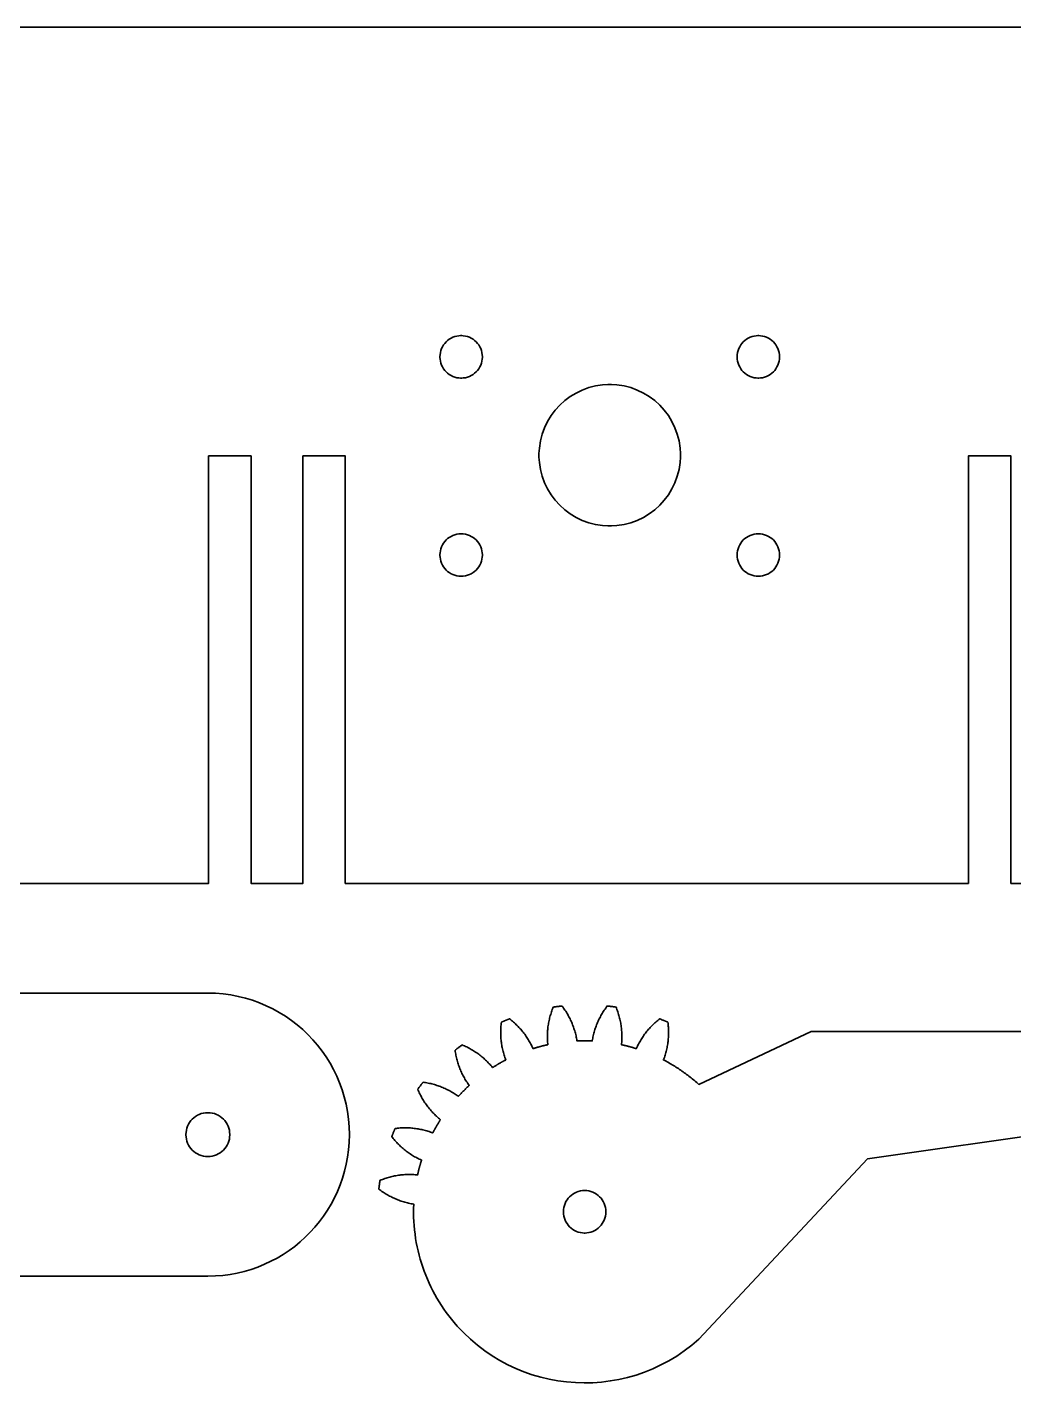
# Model space of a CAD drawing. Header units: millimetres. Extents: x 10 to 455, y -374 to -5.
# Drawn here: x 311.8 to 381.6, y -372.8 to -277 of the extents above; entities that cross this region are included whole.
import ezdxf

# ---------------------------------------------------------------- set-up
doc = ezdxf.new("R2010")
doc.units = ezdxf.units.MM
doc.header["$MEASUREMENT"] = 0
doc.layers.add('Layer 1', color=7, linetype='Continuous', lineweight=0)

msp = doc.modelspace()

# ---------------------------------------------------------------- linework, layer by layer
at = {"layer": 'Layer 1', "color": 7, "lineweight": 35}
for points in [[(398.929, -277.047), (307.061, -277.047)], [(307.061, -337.547), (324.649, -337.547), (324.649, -307.347), (327.649, -307.347), (327.649, -337.547), (331.309, -337.547), (331.309, -307.347), (334.309, -307.347), (334.309, -337.547), (334.309, -337.547), (378.34, -337.547), (378.34, -307.347), (381.34, -307.347), (381.34, -337.547), (398.929, -337.547)], [(218.544, -365.3), (324.595, -365.3), (325.125, -365.286), (325.647, -365.245), (326.163, -365.177), (326.67, -365.084), (327.168, -364.965), (327.656, -364.822), (328.132, -364.656), (328.597, -364.466), (329.052, -364.254), (329.492, -364.02), (329.92, -363.765), (330.334, -363.49), (330.732, -363.195), (331.115, -362.881), (331.482, -362.549), (331.832, -362.2), (332.164, -361.833), (332.479, -361.451), (332.775, -361.053), (333.05, -360.64), (333.306, -360.213), (333.541, -359.772), (333.753, -359.319), (333.945, -358.854), (334.111, -358.377), (334.256, -357.89), (334.375, -357.393), (334.47, -356.887), (334.538, -356.371), (334.579, -355.848), (334.595, -355.3), (334.579, -354.751), (334.535, -354.21), (334.463, -353.678), (334.364, -353.154), (334.236, -352.641), (334.085, -352.139), (333.907, -351.648), (333.704, -351.17), (333.478, -350.704), (333.229, -350.252), (332.957, -349.815), (332.664, -349.394), (332.352, -348.988), (332.018, -348.6), (331.666, -348.229), (331.295, -347.876), (330.906, -347.542), (330.5, -347.229), (330.078, -346.936), (329.642, -346.665), (329.189, -346.416), (328.724, -346.19), (328.246, -345.987), (327.754, -345.809), (327.253, -345.657), (326.739, -345.53), (326.217, -345.431), (325.684, -345.358), (325.143, -345.314), (324.595, -345.3), (218.544, -345.3)], [(387.22, -348.022), (367.22, -348.022), (359.292, -351.753), (359.216, -351.685), (359.14, -351.618), (359.063, -351.552), (358.986, -351.486), (358.906, -351.421), (358.829, -351.357), (358.749, -351.293), (358.669, -351.23), (358.588, -351.168), (358.508, -351.106), (358.427, -351.045), (358.345, -350.985), (358.262, -350.926), (358.18, -350.867), (358.097, -350.808), (358.012, -350.751), (357.929, -350.694), (357.844, -350.638), (357.758, -350.583), (357.673, -350.528), (357.587, -350.475), (357.499, -350.421), (357.412, -350.369), (357.324, -350.317), (357.237, -350.266), (357.148, -350.216), (357.059, -350.167), (356.97, -350.118), (356.88, -350.07), (356.791, -350.022), (356.823, -349.937), (356.854, -349.852), (356.881, -349.766), (356.909, -349.68), (356.936, -349.593), (356.96, -349.506), (356.983, -349.419), (357.005, -349.331), (357.026, -349.243), (357.044, -349.155), (357.061, -349.066), (357.077, -348.978), (357.091, -348.889), (357.104, -348.799), (357.115, -348.71), (357.124, -348.62), (357.133, -348.531), (357.14, -348.441), (357.145, -348.351), (357.149, -348.261), (357.151, -348.17), (357.152, -348.08), (357.152, -347.99), (357.149, -347.899), (357.145, -347.809), (357.14, -347.719), (357.133, -347.628), (357.126, -347.538), (357.115, -347.448), (357.104, -347.358), (357.066, -347.341), (357.047, -347.333), (357.029, -347.325), (357.009, -347.317), (356.99, -347.309), (356.972, -347.3), (356.952, -347.292), (356.933, -347.284), (356.915, -347.276), (356.895, -347.268), (356.876, -347.26), (356.856, -347.252), (356.838, -347.244), (356.819, -347.236), (356.762, -347.213), (356.742, -347.205), (356.686, -347.182), (356.666, -347.174), (356.647, -347.166), (356.627, -347.159), (356.608, -347.151), (356.588, -347.143), (356.57, -347.136), (356.551, -347.128), (356.531, -347.121), (356.459, -347.176), (356.388, -347.233), (356.319, -347.291), (356.251, -347.35), (356.183, -347.41), (356.116, -347.472), (356.051, -347.534), (355.987, -347.597), (355.923, -347.662), (355.861, -347.727), (355.799, -347.793), (355.74, -347.861), (355.681, -347.929), (355.623, -347.998), (355.567, -348.069), (355.512, -348.14), (355.458, -348.212), (355.405, -348.285), (355.354, -348.359), (355.302, -348.434), (355.254, -348.509), (355.206, -348.586), (355.159, -348.663), (355.113, -348.741), (355.07, -348.82), (355.027, -348.9), (354.986, -348.981), (354.945, -349.062), (354.906, -349.144), (354.869, -349.226), (354.834, -349.216), (354.799, -349.205), (354.766, -349.194), (354.731, -349.184), (354.697, -349.173), (354.662, -349.163), (354.627, -349.153), (354.592, -349.143), (354.558, -349.133), (354.523, -349.123), (354.488, -349.113), (354.454, -349.103), (354.419, -349.093), (354.384, -349.084), (354.349, -349.075), (354.315, -349.065), (354.28, -349.056), (354.244, -349.047), (354.209, -349.038), (354.174, -349.029), (354.14, -349.021), (354.105, -349.012), (354.069, -349.003), (354.034, -348.995), (353.999, -348.987), (353.965, -348.978), (353.929, -348.97), (353.894, -348.962), (353.859, -348.954), (353.823, -348.946), (353.833, -348.856), (353.84, -348.766), (353.845, -348.675), (353.849, -348.585), (353.852, -348.494), (353.854, -348.404), (353.854, -348.313), (353.852, -348.223), (353.848, -348.133), (353.844, -348.043), (353.837, -347.953), (353.83, -347.863), (353.82, -347.773), (353.809, -347.684), (353.798, -347.595), (353.784, -347.505), (353.769, -347.417), (353.752, -347.328), (353.734, -347.24), (353.713, -347.152), (353.692, -347.064), (353.67, -346.977), (353.647, -346.89), (353.62, -346.803), (353.594, -346.717), (353.565, -346.631), (353.535, -346.545), (353.504, -346.46), (353.47, -346.376), (353.437, -346.292), (353.395, -346.285), (353.376, -346.282), (353.355, -346.279), (353.294, -346.27), (353.273, -346.268), (353.252, -346.265), (353.233, -346.262), (353.212, -346.259), (353.191, -346.256), (353.17, -346.253), (353.151, -346.251), (353.13, -346.248), (353.109, -346.245), (353.088, -346.243), (353.048, -346.237), (353.006, -346.232), (352.966, -346.227), (352.945, -346.225), (352.924, -346.222), (352.904, -346.22), (352.884, -346.218), (352.863, -346.215), (352.842, -346.213), (352.822, -346.211), (352.767, -346.283), (352.713, -346.356), (352.66, -346.43), (352.611, -346.505), (352.561, -346.581), (352.512, -346.657), (352.465, -346.734), (352.419, -346.812), (352.374, -346.89), (352.331, -346.97), (352.29, -347.05), (352.249, -347.13), (352.21, -347.211), (352.173, -347.293), (352.136, -347.376), (352.101, -347.459), (352.067, -347.543), (352.035, -347.627), (352.005, -347.712), (351.976, -347.797), (351.948, -347.883), (351.92, -347.969), (351.895, -348.056), (351.872, -348.143), (351.849, -348.231), (351.83, -348.319), (351.811, -348.407), (351.792, -348.496), (351.776, -348.585), (351.762, -348.675), (351.726, -348.673), (351.69, -348.672), (351.654, -348.67), (351.617, -348.669), (351.581, -348.668), (351.545, -348.667), (351.509, -348.666), (351.473, -348.665), (351.437, -348.665), (351.401, -348.664), (351.365, -348.664), (351.329, -348.663), (351.292, -348.663), (351.256, -348.663), (351.22, -348.663), (351.184, -348.663), (351.148, -348.663), (351.112, -348.663), (351.076, -348.664), (351.04, -348.664), (351.004, -348.665), (350.967, -348.665), (350.931, -348.666), (350.895, -348.667), (350.859, -348.668), (350.823, -348.669), (350.787, -348.67), (350.751, -348.672), (350.715, -348.673), (350.679, -348.675), (350.665, -348.585), (350.648, -348.496), (350.63, -348.407), (350.611, -348.319), (350.59, -348.231), (350.567, -348.143), (350.544, -348.056), (350.519, -347.969), (350.492, -347.883), (350.465, -347.797), (350.436, -347.712), (350.405, -347.627), (350.373, -347.543), (350.34, -347.459), (350.304, -347.376), (350.267, -347.293), (350.23, -347.211), (350.191, -347.13), (350.151, -347.05), (350.109, -346.97), (350.066, -346.89), (350.022, -346.812), (349.976, -346.734), (349.929, -346.657), (349.88, -346.581), (349.83, -346.505), (349.779, -346.43), (349.727, -346.356), (349.673, -346.283), (349.619, -346.211), (349.598, -346.213), (349.577, -346.215), (349.556, -346.218), (349.535, -346.22), (349.516, -346.222), (349.474, -346.227), (349.454, -346.23), (349.434, -346.232), (349.392, -346.237), (349.372, -346.24), (349.352, -346.243), (349.331, -346.245), (349.29, -346.251), (349.269, -346.253), (349.249, -346.256), (349.229, -346.259), (349.208, -346.262), (349.147, -346.27), (349.085, -346.279), (349.044, -346.285), (349.024, -346.288), (349.004, -346.292), (348.969, -346.376), (348.937, -346.46), (348.905, -346.545), (348.876, -346.631), (348.847, -346.717), (348.82, -346.803), (348.794, -346.89), (348.77, -346.977), (348.748, -347.064), (348.726, -347.152), (348.706, -347.24), (348.688, -347.328), (348.672, -347.417), (348.656, -347.505), (348.642, -347.595), (348.63, -347.684), (348.62, -347.773), (348.611, -347.863), (348.602, -347.953), (348.597, -348.043), (348.591, -348.133), (348.588, -348.223), (348.587, -348.313), (348.587, -348.404), (348.588, -348.494), (348.591, -348.585), (348.595, -348.675), (348.601, -348.766), (348.608, -348.856), (348.616, -348.946), (348.581, -348.954), (348.547, -348.962), (348.511, -348.97), (348.476, -348.978), (348.441, -348.987), (348.406, -348.995), (348.37, -349.003), (348.335, -349.012), (348.301, -349.021), (348.266, -349.029), (348.23, -349.038), (348.195, -349.047), (348.16, -349.056), (348.126, -349.065), (348.091, -349.075), (348.056, -349.084), (348.022, -349.093), (347.987, -349.103), (347.952, -349.113), (347.917, -349.123), (347.883, -349.133), (347.848, -349.143), (347.813, -349.153), (347.779, -349.163), (347.744, -349.173), (347.709, -349.184), (347.674, -349.194), (347.64, -349.205), (347.606, -349.216), (347.572, -349.226), (347.534, -349.144), (347.495, -349.062), (347.455, -348.981), (347.413, -348.9), (347.37, -348.82), (347.327, -348.741), (347.281, -348.663), (347.234, -348.586), (347.187, -348.509), (347.137, -348.434), (347.087, -348.359), (347.035, -348.285), (346.983, -348.212), (346.929, -348.14), (346.873, -348.069), (346.816, -347.998), (346.759, -347.929), (346.701, -347.861), (346.64, -347.793), (346.58, -347.727), (346.517, -347.662), (346.454, -347.597), (346.39, -347.534), (346.324, -347.472), (346.258, -347.41), (346.19, -347.35), (346.122, -347.291), (346.052, -347.233), (345.981, -347.176), (345.909, -347.121), (345.89, -347.128), (345.87, -347.136), (345.851, -347.143), (345.813, -347.159), (345.794, -347.166), (345.774, -347.174), (345.755, -347.182), (345.737, -347.189), (345.717, -347.197), (345.698, -347.205), (345.679, -347.213), (345.659, -347.221), (345.622, -347.236), (345.602, -347.244), (345.583, -347.252), (345.565, -347.26), (345.545, -347.268), (345.526, -347.276), (345.508, -347.284), (345.488, -347.292), (345.469, -347.3), (345.449, -347.309), (345.412, -347.325), (345.392, -347.333), (345.374, -347.341), (345.337, -347.358), (345.324, -347.448), (345.315, -347.538), (345.306, -347.628), (345.299, -347.719), (345.295, -347.809), (345.291, -347.899), (345.288, -347.99), (345.288, -348.08), (345.288, -348.17), (345.291, -348.261), (345.295, -348.351), (345.299, -348.441), (345.306, -348.531), (345.315, -348.62), (345.324, -348.71), (345.337, -348.799), (345.349, -348.889), (345.363, -348.978), (345.379, -349.066), (345.397, -349.155), (345.415, -349.243), (345.436, -349.331), (345.456, -349.419), (345.48, -349.506), (345.505, -349.593), (345.531, -349.68), (345.558, -349.766), (345.587, -349.852), (345.617, -349.937), (345.649, -350.022), (345.617, -350.039), (345.585, -350.056), (345.554, -350.073), (345.522, -350.09), (345.49, -350.107), (345.459, -350.124), (345.427, -350.141), (345.395, -350.158), (345.363, -350.176), (345.331, -350.193), (345.301, -350.211), (345.269, -350.229), (345.238, -350.247), (345.206, -350.264), (345.174, -350.282), (345.144, -350.301), (345.113, -350.319), (345.081, -350.337), (345.051, -350.355), (345.019, -350.374), (344.988, -350.392), (344.958, -350.411), (344.927, -350.43), (344.897, -350.449), (344.865, -350.468), (344.834, -350.487), (344.804, -350.506), (344.773, -350.525), (344.742, -350.544), (344.712, -350.563), (344.655, -350.493), (344.597, -350.424), (344.537, -350.356), (344.476, -350.289), (344.413, -350.223), (344.351, -350.158), (344.287, -350.095), (344.222, -350.032), (344.155, -349.971), (344.088, -349.91), (344.02, -349.851), (343.951, -349.793), (343.881, -349.736), (343.811, -349.68), (343.738, -349.626), (343.666, -349.573), (343.592, -349.521), (343.517, -349.47), (343.442, -349.42), (343.366, -349.372), (343.29, -349.325), (343.212, -349.279), (343.133, -349.234), (343.054, -349.191), (342.973, -349.149), (342.892, -349.109), (342.811, -349.069), (342.729, -349.032), (342.645, -348.995), (342.562, -348.96), (342.545, -348.972), (342.529, -348.984), (342.512, -348.997), (342.479, -349.021), (342.462, -349.034), (342.445, -349.046), (342.429, -349.058), (342.413, -349.071), (342.38, -349.096), (342.363, -349.108), (342.33, -349.133), (342.298, -349.158), (342.281, -349.171), (342.248, -349.196), (342.216, -349.222), (342.199, -349.235), (342.183, -349.247), (342.167, -349.26), (342.151, -349.273), (342.134, -349.286), (342.085, -349.324), (342.07, -349.337), (342.083, -349.427), (342.097, -349.517), (342.112, -349.606), (342.129, -349.695), (342.147, -349.784), (342.166, -349.872), (342.187, -349.96), (342.21, -350.047), (342.234, -350.134), (342.261, -350.221), (342.287, -350.307), (342.315, -350.393), (342.345, -350.478), (342.376, -350.562), (342.409, -350.646), (342.442, -350.73), (342.479, -350.812), (342.515, -350.895), (342.554, -350.976), (342.592, -351.058), (342.634, -351.138), (342.676, -351.218), (342.72, -351.297), (342.765, -351.375), (342.811, -351.453), (342.859, -351.53), (342.908, -351.606), (342.958, -351.681), (343.009, -351.756), (343.062, -351.83), (343.035, -351.854), (343.009, -351.879), (342.983, -351.903), (342.956, -351.928), (342.93, -351.953), (342.904, -351.977), (342.877, -352.002), (342.852, -352.027), (342.826, -352.052), (342.799, -352.077), (342.774, -352.102), (342.748, -352.128), (342.723, -352.153), (342.697, -352.178), (342.672, -352.204), (342.645, -352.229), (342.62, -352.255), (342.595, -352.281), (342.57, -352.307), (342.545, -352.332), (342.519, -352.358), (342.494, -352.384), (342.469, -352.41), (342.445, -352.436), (342.42, -352.463), (342.395, -352.489), (342.37, -352.515), (342.347, -352.542), (342.322, -352.568), (342.297, -352.595), (342.223, -352.542), (342.148, -352.491), (342.073, -352.44), (341.997, -352.391), (341.92, -352.344), (341.842, -352.297), (341.765, -352.252), (341.686, -352.209), (341.605, -352.167), (341.524, -352.126), (341.444, -352.086), (341.362, -352.048), (341.28, -352.011), (341.197, -351.976), (341.113, -351.942), (341.03, -351.909), (340.945, -351.878), (340.859, -351.848), (340.774, -351.819), (340.688, -351.792), (340.602, -351.767), (340.515, -351.743), (340.427, -351.72), (340.34, -351.699), (340.251, -351.679), (340.162, -351.661), (340.073, -351.644), (339.984, -351.629), (339.895, -351.615), (339.805, -351.603), (339.791, -351.619), (339.779, -351.635), (339.766, -351.651), (339.754, -351.667), (339.74, -351.683), (339.727, -351.7), (339.715, -351.716), (339.702, -351.732), (339.677, -351.765), (339.651, -351.797), (339.638, -351.814), (339.613, -351.847), (339.601, -351.863), (339.588, -351.879), (339.576, -351.896), (339.563, -351.912), (339.551, -351.929), (339.538, -351.945), (339.526, -351.962), (339.513, -351.978), (339.488, -352.011), (339.476, -352.028), (339.465, -352.045), (339.452, -352.061), (339.44, -352.078), (339.427, -352.094), (339.462, -352.178), (339.499, -352.261), (339.537, -352.343), (339.576, -352.425), (339.616, -352.506), (339.659, -352.586), (339.702, -352.665), (339.747, -352.744), (339.792, -352.822), (339.84, -352.899), (339.887, -352.975), (339.937, -353.05), (339.988, -353.125), (340.04, -353.198), (340.094, -353.271), (340.148, -353.343), (340.204, -353.414), (340.261, -353.484), (340.319, -353.553), (340.377, -353.621), (340.438, -353.688), (340.499, -353.754), (340.562, -353.819), (340.626, -353.883), (340.691, -353.946), (340.756, -354.008), (340.823, -354.069), (340.891, -354.129), (340.96, -354.188), (341.031, -354.245), (341.012, -354.276), (340.992, -354.306), (340.973, -354.337), (340.954, -354.367), (340.936, -354.398), (340.916, -354.429), (340.897, -354.459), (340.879, -354.49), (340.859, -354.521), (340.841, -354.552), (340.823, -354.583), (340.805, -354.614), (340.785, -354.645), (340.767, -354.677), (340.749, -354.708), (340.731, -354.739), (340.713, -354.77), (340.697, -354.802), (340.679, -354.833), (340.66, -354.865), (340.644, -354.896), (340.626, -354.928), (340.609, -354.959), (340.591, -354.991), (340.574, -355.023), (340.556, -355.055), (340.54, -355.087), (340.523, -355.118), (340.506, -355.15), (340.49, -355.182), (340.405, -355.15), (340.319, -355.12), (340.234, -355.091), (340.147, -355.063), (340.061, -355.037), (339.973, -355.013), (339.887, -354.989), (339.798, -354.968), (339.71, -354.948), (339.623, -354.929), (339.534, -354.912), (339.445, -354.896), (339.356, -354.882), (339.267, -354.869), (339.177, -354.858), (339.088, -354.848), (338.998, -354.839), (338.908, -354.833), (338.817, -354.827), (338.729, -354.824), (338.638, -354.821), (338.548, -354.821), (338.458, -354.821), (338.367, -354.824), (338.277, -354.827), (338.186, -354.833), (338.095, -354.839), (338.005, -354.848), (337.916, -354.858), (337.826, -354.869), (337.817, -354.888), (337.801, -354.926), (337.792, -354.945), (337.784, -354.964), (337.776, -354.983), (337.767, -355.002), (337.759, -355.021), (337.752, -355.04), (337.744, -355.059), (337.736, -355.078), (337.727, -355.097), (337.72, -355.116), (337.695, -355.173), (337.688, -355.192), (337.68, -355.211), (337.665, -355.25), (337.656, -355.269), (337.649, -355.288), (337.641, -355.307), (337.634, -355.326), (337.619, -355.365), (337.611, -355.384), (337.604, -355.403), (337.588, -355.442), (337.644, -355.513), (337.701, -355.584), (337.759, -355.654), (337.817, -355.723), (337.877, -355.79), (337.938, -355.857), (338.001, -355.922), (338.065, -355.987), (338.129, -356.05), (338.194, -356.112), (338.261, -356.173), (338.329, -356.233), (338.397, -356.292), (338.466, -356.349), (338.535, -356.406), (338.608, -356.461), (338.68, -356.515), (338.752, -356.568), (338.826, -356.62), (338.901, -356.67), (338.977, -356.719), (339.054, -356.767), (339.13, -356.814), (339.209, -356.859), (339.288, -356.903), (339.367, -356.946), (339.448, -356.988), (339.529, -357.028), (339.611, -357.067), (339.694, -357.104), (339.683, -357.138), (339.672, -357.173), (339.662, -357.207), (339.651, -357.242), (339.641, -357.276), (339.63, -357.311), (339.62, -357.346), (339.611, -357.38), (339.599, -357.415), (339.59, -357.45), (339.58, -357.484), (339.57, -357.519), (339.561, -357.554), (339.551, -357.589), (339.542, -357.624), (339.533, -357.658), (339.523, -357.693), (339.515, -357.728), (339.505, -357.763), (339.497, -357.798), (339.488, -357.833), (339.479, -357.868), (339.47, -357.903), (339.462, -357.938), (339.454, -357.973), (339.445, -358.009), (339.437, -358.044), (339.43, -358.079), (339.422, -358.114), (339.413, -358.149), (339.323, -358.141), (339.233, -358.133), (339.142, -358.127), (339.052, -358.123), (338.962, -358.12), (338.872, -358.119), (338.781, -358.119), (338.691, -358.121), (338.601, -358.124), (338.511, -358.129), (338.42, -358.135), (338.33, -358.143), (338.241, -358.152), (338.151, -358.163), (338.062, -358.175), (337.973, -358.189), (337.884, -358.204), (337.795, -358.221), (337.708, -358.239), (337.619, -358.259), (337.531, -358.28), (337.444, -358.303), (337.356, -358.327), (337.27, -358.352), (337.184, -358.379), (337.098, -358.408), (337.012, -358.438), (336.927, -358.469), (336.842, -358.502), (336.759, -358.536), (336.752, -358.577), (336.749, -358.598), (336.747, -358.618), (336.741, -358.659), (336.734, -358.7), (336.731, -358.72), (336.729, -358.741), (336.726, -358.761), (336.723, -358.782), (336.72, -358.802), (336.717, -358.823), (336.715, -358.843), (336.708, -358.905), (336.705, -358.925), (336.702, -358.946), (336.699, -358.966), (336.695, -359.007), (336.692, -359.028), (336.69, -359.048), (336.687, -359.069), (336.686, -359.089), (336.683, -359.11), (336.68, -359.13), (336.679, -359.151), (336.751, -359.206), (336.823, -359.259), (336.898, -359.312), (336.973, -359.363), (337.048, -359.413), (337.124, -359.461), (337.201, -359.508), (337.279, -359.554), (337.358, -359.598), (337.437, -359.641), (337.517, -359.683), (337.598, -359.724), (337.679, -359.763), (337.761, -359.8), (337.844, -359.837), (337.926, -359.872), (338.011, -359.905), (338.094, -359.937), (338.179, -359.968), (338.265, -359.997), (338.349, -360.025), (338.437, -360.052), (338.523, -360.077), (338.611, -360.101), (338.698, -360.123), (338.785, -360.143), (338.874, -360.163), (338.963, -360.18), (339.052, -360.197), (339.142, -360.212), (339.133, -360.517), (339.13, -360.822), (339.136, -361.126), (339.149, -361.43), (339.17, -361.732), (339.198, -362.034), (339.234, -362.334), (339.277, -362.633), (339.327, -362.93), (339.386, -363.225), (339.451, -363.519), (339.523, -363.811), (339.604, -364.101), (339.69, -364.389), (339.784, -364.674), (339.884, -364.957), (339.992, -365.237), (340.108, -365.515), (340.23, -365.79), (340.358, -366.062), (340.494, -366.331), (340.636, -366.596), (340.785, -366.858), (340.941, -367.117), (341.102, -367.372), (341.272, -367.623), (341.447, -367.87), (341.629, -368.113), (341.817, -368.352), (342.012, -368.587), (342.22, -368.825), (342.676, -369.307), (343.152, -369.759), (343.647, -370.18), (344.159, -370.57), (344.688, -370.93), (345.23, -371.259), (345.787, -371.557), (346.355, -371.824), (346.934, -372.06), (347.523, -372.266), (348.12, -372.44), (348.724, -372.583), (349.334, -372.695), (349.948, -372.776), (350.565, -372.825), (351.183, -372.843), (351.802, -372.829), (352.42, -372.784), (353.035, -372.707), (353.648, -372.598), (354.256, -372.458), (354.858, -372.286), (355.451, -372.082), (356.037, -371.845), (356.612, -371.577), (357.176, -371.277), (357.727, -370.944), (358.265, -370.58), (358.787, -370.182), (359.292, -369.753), (371.22, -357.022), (385.077, -355.022)]]:
    msp.add_lwpolyline(points, dxfattribs=at)
at = {"layer": 'Layer 1', "color": 1, "lineweight": 35}
for points in [[(343.995, -300.347), (343.995, -300.385), (343.987, -300.5), (343.965, -300.649), (343.927, -300.793), (343.877, -300.931), (343.813, -301.062), (343.738, -301.186), (343.652, -301.301), (343.555, -301.408), (343.449, -301.504), (343.333, -301.591), (343.209, -301.666), (343.079, -301.729), (342.941, -301.78), (342.797, -301.817), (342.648, -301.839), (342.533, -301.847), (342.495, -301.847), (342.456, -301.847), (342.341, -301.839), (342.192, -301.817), (342.048, -301.78), (341.91, -301.729), (341.78, -301.666), (341.656, -301.591), (341.541, -301.504), (341.434, -301.408), (341.337, -301.301), (341.251, -301.186), (341.176, -301.062), (341.112, -300.931), (341.062, -300.793), (341.024, -300.649), (341.002, -300.5), (340.995, -300.385), (340.995, -300.347), (340.995, -300.309), (341.002, -300.194), (341.024, -300.045), (341.062, -299.901), (341.112, -299.763), (341.176, -299.632), (341.251, -299.508), (341.337, -299.393), (341.434, -299.286), (341.541, -299.19), (341.656, -299.103), (341.78, -299.028), (341.91, -298.965), (342.048, -298.914), (342.192, -298.878), (342.341, -298.855), (342.456, -298.847), (342.495, -298.847), (342.533, -298.847), (342.648, -298.855), (342.797, -298.878), (342.941, -298.914), (343.079, -298.965), (343.209, -299.028), (343.333, -299.103), (343.449, -299.19), (343.555, -299.286), (343.652, -299.393), (343.738, -299.508), (343.813, -299.632), (343.877, -299.763), (343.927, -299.901), (343.965, -300.045), (343.987, -300.194), (343.995, -300.309), (343.995, -300.347)], [(343.995, -300.347), (343.995, -300.385), (343.987, -300.5), (343.965, -300.649), (343.927, -300.793), (343.877, -300.931), (343.813, -301.062), (343.738, -301.186), (343.652, -301.301), (343.555, -301.408), (343.449, -301.504), (343.333, -301.591), (343.209, -301.666), (343.079, -301.729), (342.941, -301.78), (342.797, -301.817), (342.648, -301.839), (342.533, -301.847), (342.495, -301.847), (342.456, -301.847), (342.341, -301.839), (342.192, -301.817), (342.048, -301.78), (341.91, -301.729), (341.78, -301.666), (341.656, -301.591), (341.541, -301.504), (341.434, -301.408), (341.337, -301.301), (341.251, -301.186), (341.176, -301.062), (341.112, -300.931), (341.062, -300.793), (341.024, -300.649), (341.002, -300.5), (340.995, -300.385), (340.995, -300.347), (340.995, -300.309), (341.002, -300.194), (341.024, -300.045), (341.062, -299.901), (341.112, -299.763), (341.176, -299.632), (341.251, -299.508), (341.337, -299.393), (341.434, -299.286), (341.541, -299.19), (341.656, -299.103), (341.78, -299.028), (341.91, -298.965), (342.048, -298.914), (342.192, -298.878), (342.341, -298.855), (342.456, -298.847), (342.495, -298.847), (342.533, -298.847), (342.648, -298.855), (342.797, -298.878), (342.941, -298.914), (343.079, -298.965), (343.209, -299.028), (343.333, -299.103), (343.449, -299.19), (343.555, -299.286), (343.652, -299.393), (343.738, -299.508), (343.813, -299.632), (343.877, -299.763), (343.927, -299.901), (343.965, -300.045), (343.987, -300.194), (343.995, -300.309), (343.995, -300.347)], [(364.995, -300.347), (364.995, -300.385), (364.987, -300.5), (364.965, -300.649), (364.927, -300.793), (364.877, -300.931), (364.813, -301.062), (364.738, -301.186), (364.652, -301.301), (364.555, -301.408), (364.449, -301.504), (364.333, -301.591), (364.209, -301.666), (364.079, -301.729), (363.941, -301.78), (363.797, -301.817), (363.648, -301.839), (363.533, -301.847), (363.495, -301.847), (363.456, -301.847), (363.341, -301.839), (363.192, -301.817), (363.048, -301.78), (362.91, -301.729), (362.78, -301.666), (362.656, -301.591), (362.541, -301.504), (362.434, -301.408), (362.337, -301.301), (362.251, -301.186), (362.176, -301.062), (362.112, -300.931), (362.062, -300.793), (362.024, -300.649), (362.002, -300.5), (361.995, -300.385), (361.995, -300.347), (361.995, -300.309), (362.002, -300.194), (362.024, -300.045), (362.062, -299.901), (362.112, -299.763), (362.176, -299.632), (362.251, -299.508), (362.337, -299.393), (362.434, -299.286), (362.541, -299.19), (362.656, -299.103), (362.78, -299.028), (362.91, -298.965), (363.048, -298.914), (363.192, -298.878), (363.341, -298.855), (363.456, -298.847), (363.495, -298.847), (363.533, -298.847), (363.648, -298.855), (363.797, -298.878), (363.941, -298.914), (364.079, -298.965), (364.209, -299.028), (364.333, -299.103), (364.449, -299.19), (364.555, -299.286), (364.652, -299.393), (364.738, -299.508), (364.813, -299.632), (364.877, -299.763), (364.927, -299.901), (364.965, -300.045), (364.987, -300.194), (364.995, -300.309), (364.995, -300.347)], [(364.995, -300.347), (364.995, -300.385), (364.987, -300.5), (364.965, -300.649), (364.927, -300.793), (364.877, -300.931), (364.813, -301.062), (364.738, -301.186), (364.652, -301.301), (364.555, -301.408), (364.449, -301.504), (364.333, -301.591), (364.209, -301.666), (364.079, -301.729), (363.941, -301.78), (363.797, -301.817), (363.648, -301.839), (363.533, -301.847), (363.495, -301.847), (363.456, -301.847), (363.341, -301.839), (363.192, -301.817), (363.048, -301.78), (362.91, -301.729), (362.78, -301.666), (362.656, -301.591), (362.541, -301.504), (362.434, -301.408), (362.337, -301.301), (362.251, -301.186), (362.176, -301.062), (362.112, -300.931), (362.062, -300.793), (362.024, -300.649), (362.002, -300.5), (361.995, -300.385), (361.995, -300.347), (361.995, -300.309), (362.002, -300.194), (362.024, -300.045), (362.062, -299.901), (362.112, -299.763), (362.176, -299.632), (362.251, -299.508), (362.337, -299.393), (362.434, -299.286), (362.541, -299.19), (362.656, -299.103), (362.78, -299.028), (362.91, -298.965), (363.048, -298.914), (363.192, -298.878), (363.341, -298.855), (363.456, -298.847), (363.495, -298.847), (363.533, -298.847), (363.648, -298.855), (363.797, -298.878), (363.941, -298.914), (364.079, -298.965), (364.209, -299.028), (364.333, -299.103), (364.449, -299.19), (364.555, -299.286), (364.652, -299.393), (364.738, -299.508), (364.813, -299.632), (364.877, -299.763), (364.927, -299.901), (364.965, -300.045), (364.987, -300.194), (364.995, -300.309), (364.995, -300.347)], [(357.995, -307.297), (357.995, -307.425), (357.969, -307.808), (357.892, -308.305), (357.77, -308.784), (357.602, -309.243), (357.391, -309.68), (357.141, -310.093), (356.852, -310.478), (356.53, -310.833), (356.174, -311.155), (355.79, -311.443), (355.379, -311.693), (354.941, -311.904), (354.481, -312.072), (354.002, -312.195), (353.506, -312.271), (353.123, -312.297), (352.995, -312.297), (352.867, -312.297), (352.483, -312.271), (351.987, -312.195), (351.508, -312.072), (351.048, -311.904), (350.612, -311.693), (350.199, -311.443), (349.815, -311.155), (349.459, -310.833), (349.137, -310.478), (348.848, -310.093), (348.598, -309.68), (348.387, -309.243), (348.219, -308.784), (348.097, -308.305), (348.02, -307.808), (347.995, -307.425), (347.995, -307.297), (347.995, -307.169), (348.02, -306.786), (348.097, -306.289), (348.219, -305.81), (348.387, -305.351), (348.598, -304.914), (348.848, -304.501), (349.137, -304.117), (349.459, -303.762), (349.815, -303.439), (350.199, -303.151), (350.612, -302.9), (351.048, -302.69), (351.508, -302.522), (351.987, -302.399), (352.483, -302.323), (352.867, -302.297), (352.995, -302.297), (353.123, -302.297), (353.506, -302.323), (354.002, -302.399), (354.481, -302.522), (354.941, -302.69), (355.379, -302.9), (355.79, -303.151), (356.174, -303.439), (356.53, -303.762), (356.852, -304.117), (357.141, -304.501), (357.391, -304.914), (357.602, -305.351), (357.77, -305.81), (357.892, -306.289), (357.969, -306.786), (357.995, -307.169), (357.995, -307.297)], [(357.995, -307.297), (357.995, -307.425), (357.969, -307.808), (357.892, -308.305), (357.77, -308.784), (357.602, -309.243), (357.391, -309.68), (357.141, -310.093), (356.852, -310.478), (356.53, -310.833), (356.174, -311.155), (355.79, -311.443), (355.379, -311.693), (354.941, -311.904), (354.481, -312.072), (354.002, -312.195), (353.506, -312.271), (353.123, -312.297), (352.995, -312.297), (352.867, -312.297), (352.483, -312.271), (351.987, -312.195), (351.508, -312.072), (351.048, -311.904), (350.612, -311.693), (350.199, -311.443), (349.815, -311.155), (349.459, -310.833), (349.137, -310.478), (348.848, -310.093), (348.598, -309.68), (348.387, -309.243), (348.219, -308.784), (348.097, -308.305), (348.02, -307.808), (347.995, -307.425), (347.995, -307.297), (347.995, -307.169), (348.02, -306.786), (348.097, -306.289), (348.219, -305.81), (348.387, -305.351), (348.598, -304.914), (348.848, -304.501), (349.137, -304.117), (349.459, -303.762), (349.815, -303.439), (350.199, -303.151), (350.612, -302.9), (351.048, -302.69), (351.508, -302.522), (351.987, -302.399), (352.483, -302.323), (352.867, -302.297), (352.995, -302.297), (353.123, -302.297), (353.506, -302.323), (354.002, -302.399), (354.481, -302.522), (354.941, -302.69), (355.379, -302.9), (355.79, -303.151), (356.174, -303.439), (356.53, -303.762), (356.852, -304.117), (357.141, -304.501), (357.391, -304.914), (357.602, -305.351), (357.77, -305.81), (357.892, -306.289), (357.969, -306.786), (357.995, -307.169), (357.995, -307.297)], [(343.995, -314.347), (343.995, -314.385), (343.987, -314.5), (343.965, -314.649), (343.927, -314.793), (343.877, -314.931), (343.813, -315.062), (343.738, -315.186), (343.652, -315.301), (343.555, -315.408), (343.449, -315.504), (343.333, -315.591), (343.209, -315.666), (343.079, -315.729), (342.941, -315.78), (342.797, -315.817), (342.648, -315.839), (342.533, -315.847), (342.495, -315.847), (342.456, -315.847), (342.341, -315.839), (342.192, -315.817), (342.048, -315.78), (341.91, -315.729), (341.78, -315.666), (341.656, -315.591), (341.541, -315.504), (341.434, -315.408), (341.337, -315.301), (341.251, -315.186), (341.176, -315.062), (341.112, -314.931), (341.062, -314.793), (341.024, -314.649), (341.002, -314.5), (340.995, -314.385), (340.995, -314.347), (340.995, -314.309), (341.002, -314.194), (341.024, -314.045), (341.062, -313.901), (341.112, -313.763), (341.176, -313.632), (341.251, -313.508), (341.337, -313.393), (341.434, -313.286), (341.541, -313.19), (341.656, -313.103), (341.78, -313.028), (341.91, -312.965), (342.048, -312.914), (342.192, -312.878), (342.341, -312.855), (342.456, -312.847), (342.495, -312.847), (342.533, -312.847), (342.648, -312.855), (342.797, -312.878), (342.941, -312.914), (343.079, -312.965), (343.209, -313.028), (343.333, -313.103), (343.449, -313.19), (343.555, -313.286), (343.652, -313.393), (343.738, -313.508), (343.813, -313.632), (343.877, -313.763), (343.927, -313.901), (343.965, -314.045), (343.987, -314.194), (343.995, -314.309), (343.995, -314.347)], [(343.995, -314.347), (343.995, -314.385), (343.987, -314.5), (343.965, -314.649), (343.927, -314.793), (343.877, -314.931), (343.813, -315.062), (343.738, -315.186), (343.652, -315.301), (343.555, -315.408), (343.449, -315.504), (343.333, -315.591), (343.209, -315.666), (343.079, -315.729), (342.941, -315.78), (342.797, -315.817), (342.648, -315.839), (342.533, -315.847), (342.495, -315.847), (342.456, -315.847), (342.341, -315.839), (342.192, -315.817), (342.048, -315.78), (341.91, -315.729), (341.78, -315.666), (341.656, -315.591), (341.541, -315.504), (341.434, -315.408), (341.337, -315.301), (341.251, -315.186), (341.176, -315.062), (341.112, -314.931), (341.062, -314.793), (341.024, -314.649), (341.002, -314.5), (340.995, -314.385), (340.995, -314.347), (340.995, -314.309), (341.002, -314.194), (341.024, -314.045), (341.062, -313.901), (341.112, -313.763), (341.176, -313.632), (341.251, -313.508), (341.337, -313.393), (341.434, -313.286), (341.541, -313.19), (341.656, -313.103), (341.78, -313.028), (341.91, -312.965), (342.048, -312.914), (342.192, -312.878), (342.341, -312.855), (342.456, -312.847), (342.495, -312.847), (342.533, -312.847), (342.648, -312.855), (342.797, -312.878), (342.941, -312.914), (343.079, -312.965), (343.209, -313.028), (343.333, -313.103), (343.449, -313.19), (343.555, -313.286), (343.652, -313.393), (343.738, -313.508), (343.813, -313.632), (343.877, -313.763), (343.927, -313.901), (343.965, -314.045), (343.987, -314.194), (343.995, -314.309), (343.995, -314.347)], [(364.995, -314.347), (364.995, -314.385), (364.987, -314.5), (364.965, -314.649), (364.927, -314.793), (364.877, -314.931), (364.813, -315.062), (364.738, -315.186), (364.652, -315.301), (364.555, -315.408), (364.449, -315.504), (364.333, -315.591), (364.209, -315.666), (364.079, -315.729), (363.941, -315.78), (363.797, -315.817), (363.648, -315.839), (363.533, -315.847), (363.495, -315.847), (363.456, -315.847), (363.341, -315.839), (363.192, -315.817), (363.048, -315.78), (362.91, -315.729), (362.78, -315.666), (362.656, -315.591), (362.541, -315.504), (362.434, -315.408), (362.337, -315.301), (362.251, -315.186), (362.176, -315.062), (362.112, -314.931), (362.062, -314.793), (362.024, -314.649), (362.002, -314.5), (361.995, -314.385), (361.995, -314.347), (361.995, -314.309), (362.002, -314.194), (362.024, -314.045), (362.062, -313.901), (362.112, -313.763), (362.176, -313.632), (362.251, -313.508), (362.337, -313.393), (362.434, -313.286), (362.541, -313.19), (362.656, -313.103), (362.78, -313.028), (362.91, -312.965), (363.048, -312.914), (363.192, -312.878), (363.341, -312.855), (363.456, -312.847), (363.495, -312.847), (363.533, -312.847), (363.648, -312.855), (363.797, -312.878), (363.941, -312.914), (364.079, -312.965), (364.209, -313.028), (364.333, -313.103), (364.449, -313.19), (364.555, -313.286), (364.652, -313.393), (364.738, -313.508), (364.813, -313.632), (364.877, -313.763), (364.927, -313.901), (364.965, -314.045), (364.987, -314.194), (364.995, -314.309), (364.995, -314.347)], [(364.995, -314.347), (364.995, -314.385), (364.987, -314.5), (364.965, -314.649), (364.927, -314.793), (364.877, -314.931), (364.813, -315.062), (364.738, -315.186), (364.652, -315.301), (364.555, -315.408), (364.449, -315.504), (364.333, -315.591), (364.209, -315.666), (364.079, -315.729), (363.941, -315.78), (363.797, -315.817), (363.648, -315.839), (363.533, -315.847), (363.495, -315.847), (363.456, -315.847), (363.341, -315.839), (363.192, -315.817), (363.048, -315.78), (362.91, -315.729), (362.78, -315.666), (362.656, -315.591), (362.541, -315.504), (362.434, -315.408), (362.337, -315.301), (362.251, -315.186), (362.176, -315.062), (362.112, -314.931), (362.062, -314.793), (362.024, -314.649), (362.002, -314.5), (361.995, -314.385), (361.995, -314.347), (361.995, -314.309), (362.002, -314.194), (362.024, -314.045), (362.062, -313.901), (362.112, -313.763), (362.176, -313.632), (362.251, -313.508), (362.337, -313.393), (362.434, -313.286), (362.541, -313.19), (362.656, -313.103), (362.78, -313.028), (362.91, -312.965), (363.048, -312.914), (363.192, -312.878), (363.341, -312.855), (363.456, -312.847), (363.495, -312.847), (363.533, -312.847), (363.648, -312.855), (363.797, -312.878), (363.941, -312.914), (364.079, -312.965), (364.209, -313.028), (364.333, -313.103), (364.449, -313.19), (364.555, -313.286), (364.652, -313.393), (364.738, -313.508), (364.813, -313.632), (364.877, -313.763), (364.927, -313.901), (364.965, -314.045), (364.987, -314.194), (364.995, -314.309), (364.995, -314.347)], [(323.045, -355.3), (323.045, -355.26), (323.052, -355.141), (323.075, -354.987), (323.114, -354.839), (323.166, -354.696), (323.231, -354.561), (323.309, -354.433), (323.397, -354.314), (323.497, -354.204), (323.609, -354.104), (323.728, -354.014), (323.856, -353.937), (323.99, -353.872), (324.134, -353.819), (324.282, -353.781), (324.436, -353.758), (324.554, -353.75), (324.595, -353.75), (324.634, -353.75), (324.753, -353.758), (324.907, -353.781), (325.056, -353.819), (325.197, -353.872), (325.334, -353.937), (325.461, -354.014), (325.581, -354.104), (325.691, -354.204), (325.791, -354.314), (325.879, -354.433), (325.957, -354.561), (326.022, -354.696), (326.074, -354.839), (326.113, -354.987), (326.136, -355.141), (326.145, -355.26), (326.145, -355.3), (326.145, -355.339), (326.136, -355.458), (326.113, -355.612), (326.074, -355.761), (326.022, -355.903), (325.957, -356.038), (325.879, -356.166), (325.791, -356.286), (325.691, -356.396), (325.581, -356.496), (325.461, -356.585), (325.334, -356.662), (325.197, -356.728), (325.056, -356.78), (324.907, -356.818), (324.753, -356.842), (324.634, -356.85), (324.595, -356.85), (324.554, -356.85), (324.436, -356.842), (324.282, -356.818), (324.134, -356.78), (323.99, -356.728), (323.856, -356.662), (323.728, -356.585), (323.609, -356.496), (323.497, -356.396), (323.397, -356.286), (323.309, -356.166), (323.231, -356.038), (323.166, -355.903), (323.114, -355.761), (323.075, -355.612), (323.052, -355.458), (323.045, -355.339), (323.045, -355.3)], [(323.045, -355.3), (323.045, -355.26), (323.052, -355.141), (323.075, -354.987), (323.114, -354.839), (323.166, -354.696), (323.231, -354.561), (323.309, -354.433), (323.397, -354.314), (323.497, -354.204), (323.609, -354.104), (323.728, -354.014), (323.856, -353.937), (323.99, -353.872), (324.134, -353.819), (324.282, -353.781), (324.436, -353.758), (324.554, -353.75), (324.595, -353.75), (324.634, -353.75), (324.753, -353.758), (324.907, -353.781), (325.056, -353.819), (325.197, -353.872), (325.334, -353.937), (325.461, -354.014), (325.581, -354.104), (325.691, -354.204), (325.791, -354.314), (325.879, -354.433), (325.957, -354.561), (326.022, -354.696), (326.074, -354.839), (326.113, -354.987), (326.136, -355.141), (326.145, -355.26), (326.145, -355.3), (326.145, -355.339), (326.136, -355.458), (326.113, -355.612), (326.074, -355.761), (326.022, -355.903), (325.957, -356.038), (325.879, -356.166), (325.791, -356.286), (325.691, -356.396), (325.581, -356.496), (325.461, -356.585), (325.334, -356.662), (325.197, -356.728), (325.056, -356.78), (324.907, -356.818), (324.753, -356.842), (324.634, -356.85), (324.595, -356.85), (324.554, -356.85), (324.436, -356.842), (324.282, -356.818), (324.134, -356.78), (323.99, -356.728), (323.856, -356.662), (323.728, -356.585), (323.609, -356.496), (323.497, -356.396), (323.397, -356.286), (323.309, -356.166), (323.231, -356.038), (323.166, -355.903), (323.114, -355.761), (323.075, -355.612), (323.052, -355.458), (323.045, -355.339), (323.045, -355.3)], [(352.72, -360.753), (352.72, -360.791), (352.712, -360.906), (352.69, -361.055), (352.652, -361.199), (352.602, -361.337), (352.54, -361.468), (352.463, -361.591), (352.377, -361.707), (352.281, -361.813), (352.174, -361.91), (352.059, -361.997), (351.936, -362.072), (351.804, -362.135), (351.666, -362.185), (351.523, -362.222), (351.373, -362.245), (351.258, -362.253), (351.22, -362.253), (351.181, -362.253), (351.066, -362.245), (350.917, -362.222), (350.774, -362.185), (350.636, -362.135), (350.505, -362.072), (350.381, -361.997), (350.266, -361.91), (350.159, -361.813), (350.063, -361.707), (349.976, -361.591), (349.901, -361.468), (349.838, -361.337), (349.787, -361.199), (349.751, -361.055), (349.727, -360.906), (349.72, -360.791), (349.72, -360.753), (349.72, -360.714), (349.727, -360.599), (349.751, -360.45), (349.787, -360.307), (349.838, -360.169), (349.901, -360.038), (349.976, -359.914), (350.063, -359.798), (350.159, -359.692), (350.266, -359.595), (350.381, -359.509), (350.505, -359.434), (350.636, -359.371), (350.774, -359.32), (350.917, -359.283), (351.066, -359.26), (351.181, -359.253), (351.22, -359.253), (351.258, -359.253), (351.373, -359.26), (351.523, -359.283), (351.666, -359.32), (351.804, -359.371), (351.936, -359.434), (352.059, -359.509), (352.174, -359.595), (352.281, -359.692), (352.377, -359.798), (352.463, -359.914), (352.54, -360.038), (352.602, -360.169), (352.652, -360.307), (352.69, -360.45), (352.712, -360.599), (352.72, -360.714), (352.72, -360.753)], [(352.72, -360.753), (352.72, -360.791), (352.712, -360.906), (352.69, -361.055), (352.652, -361.199), (352.602, -361.337), (352.54, -361.468), (352.463, -361.591), (352.377, -361.707), (352.281, -361.813), (352.174, -361.91), (352.059, -361.997), (351.936, -362.072), (351.804, -362.135), (351.666, -362.185), (351.523, -362.222), (351.373, -362.245), (351.258, -362.253), (351.22, -362.253), (351.181, -362.253), (351.066, -362.245), (350.917, -362.222), (350.774, -362.185), (350.636, -362.135), (350.505, -362.072), (350.381, -361.997), (350.266, -361.91), (350.159, -361.813), (350.063, -361.707), (349.976, -361.591), (349.901, -361.468), (349.838, -361.337), (349.787, -361.199), (349.751, -361.055), (349.727, -360.906), (349.72, -360.791), (349.72, -360.753), (349.72, -360.714), (349.727, -360.599), (349.751, -360.45), (349.787, -360.307), (349.838, -360.169), (349.901, -360.038), (349.976, -359.914), (350.063, -359.798), (350.159, -359.692), (350.266, -359.595), (350.381, -359.509), (350.505, -359.434), (350.636, -359.371), (350.774, -359.32), (350.917, -359.283), (351.066, -359.26), (351.181, -359.253), (351.22, -359.253), (351.258, -359.253), (351.373, -359.26), (351.523, -359.283), (351.666, -359.32), (351.804, -359.371), (351.936, -359.434), (352.059, -359.509), (352.174, -359.595), (352.281, -359.692), (352.377, -359.798), (352.463, -359.914), (352.54, -360.038), (352.602, -360.169), (352.652, -360.307), (352.69, -360.45), (352.712, -360.599), (352.72, -360.714), (352.72, -360.753)]]:
    msp.add_lwpolyline(points, close=True, dxfattribs=at)

doc.saveas('drawing.dxf')
